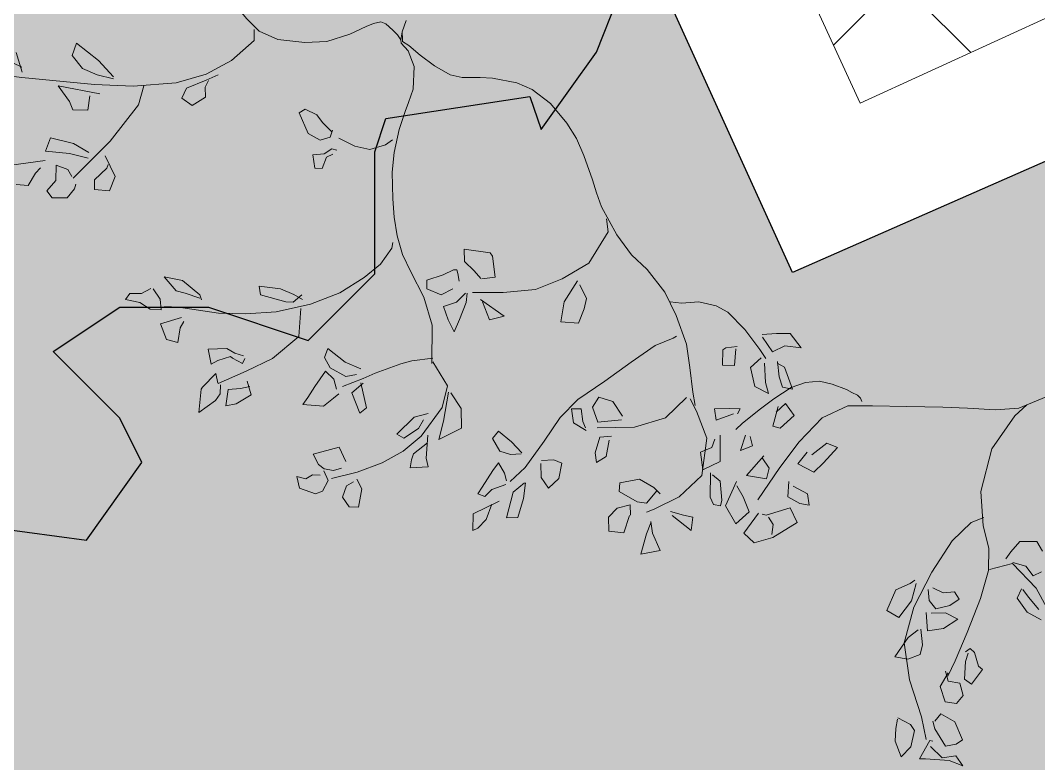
# Model space of a CAD drawing. Header units: millimetres. Extents: x 5637 to 6048, y 3385 to 3927.
# Drawn here: x 5851.999 to 5853.615, y 3638.796 to 3639.974 of the extents above; entities that cross this region are included whole.
import ezdxf

# ---------------------------------------------------------------- set-up
doc = ezdxf.new("R2010")
doc.units = ezdxf.units.MM
doc.layers.add('Contour Lines', color=253, linetype='Continuous')
doc.layers.add('hatch', color=253, linetype='Continuous', lineweight=13)
doc.layers.add('trees new', color=7, linetype='Continuous', lineweight=20)
doc.layers.add('plants1', color=7, linetype='Continuous', true_color=0x89ee5d)
pattern_1 = [(45, (2816.3681, -1263.7476), (-0.265165043, 0.265165043), []), (135, (2816.3681, -1263.7476), (-0.79549513, 0.265165043), [0.9375, -0.5625])]
pattern_2 = [(45, (2816.3681, -1263.7476), (-0.44194174, 0.44194174), []), (135, (2816.3681, -1263.7476), (-0.44194174, -0.44194174), [])]

# ---------------------------------------------------------------- blocks, each defined once
blk = doc.blocks.new('F1')
at = {"color": 92, "linetype": 'Continuous'}
for p, q in [((1.0816, 0.05624), (1.0771, 0.04506)), ((1.0966, 0.06059), (1.0816, 0.05624)), ((1.08994, 0.04796), (1.0966, 0.06059)), ((1.0771, 0.04506), (1.0736, 0.03326)), ((1.09077, 0.03616), (1.08994, 0.04796)), ((1.07577, 0.03264), (1.09077, 0.03616)), ((1.11344, 0.03388), (1.10027, 0.0372)), ((1.10161, 0.03657), (1.10711, 0.04113)), ((1.10711, 0.04113), (1.12744, 0.04092)), ((1.12744, 0.04092), (1.12278, 0.03326)), ((1.12278, 0.03326), (1.11344, 0.03388)), ((1.09227, 0.02498), (1.09694, 0.01339)), ((1.11361, 0.02105), (1.09761, 0.02602)), ((1.12344, 0.02001), (1.11361, 0.02105)), ((1.11361, 0.01111), (1.12344, 0.02001)), ((1.0756, 0.00904), (1.07327, -0.00049)), ((1.09694, 0.01339), (1.11361, 0.01111)), ((0.29578, -0.00773), (0.29845, 0.00179)), ((0.29845, 0.00179), (0.31045, -0.00297)), ((1.0901, 0.00117), (1.0771, 0.00717)), ((1.0861, -0.00877), (1.0901, 0.00117)), ((0.31178, -0.00877), (0.29578, -0.00773)), ((0.31045, -0.00297), (0.31878, -0.00711)), ((0.31878, -0.00711), (0.31478, -0.01022)), ((1.07327, -0.00049), (1.07393, -0.00359)), ((1.07393, -0.00359), (1.0861, -0.00877)), ((0.28261, -0.02781), (0.28778, -0.02243)), ((0.29361, -0.02119), (0.28444, -0.0421)), ((0.34979, -0.01871), (0.33879, -0.03258)), ((0.35679, -0.01871), (0.34629, -0.02243)), ((0.35946, -0.03133), (0.35679, -0.01871)), ((0.26777, -0.04251), (0.27194, -0.02761)), ((0.27194, -0.02761), (0.28261, -0.02781)), ((0.31378, -0.02989), (0.30428, -0.04044)), ((0.31562, -0.04086), (0.31712, -0.03258)), ((0.33879, -0.03258), (0.34396, -0.03651)), ((0.34396, -0.03651), (0.35946, -0.03133)), ((0.28444, -0.0421), (0.26777, -0.04251)), ((0.30428, -0.04044), (0.31562, -0.04086)), ((1.04822, -0.03692), (1.04882, -0.04024)), ((0.32112, -0.05287), (0.30045, -0.0626)), ((1.16995, -0.05204), (1.18979, -0.0597)), ((1.17962, -0.04666), (1.17212, -0.0508)), ((1.19562, -0.051), (1.17962, -0.04666)), ((1.19996, -0.05411), (1.19562, -0.051)), ((0.32095, -0.06446), (0.31912, -0.0539)), ((0.93114, -0.05742), (0.94229, -0.06011)), ((0.94229, -0.06011), (0.96181, -0.08558)), ((1.18979, -0.0597), (1.19679, -0.05929)), ((1.19679, -0.05929), (1.19996, -0.05411)), ((0.29044, -0.06363), (0.27311, -0.07916)), ((0.29028, -0.07813), (0.28911, -0.06715)), ((0.30045, -0.0626), (0.31512, -0.07212)), ((0.31512, -0.07212), (0.32095, -0.06446)), ((0.35696, -0.06508), (0.34546, -0.07109)), ((0.37579, -0.06487), (0.35963, -0.06902)), ((0.3828, -0.07212), (0.37579, -0.06487)), ((0.27311, -0.07916), (0.27477, -0.09717)), ((0.28978, -0.09241), (0.29028, -0.07813)), ((0.34546, -0.07109), (0.35512, -0.08351)), ((0.35512, -0.08351), (0.36629, -0.07957)), ((0.36629, -0.07957), (0.3828, -0.07212)), ((0.33212, -0.08227), (0.32595, -0.09386)), ((0.34246, -0.09842), (0.33395, -0.08724)), ((0.96181, -0.08558), (0.96619, -0.11229)), ((1.18896, -0.09634), (1.19612, -0.08703)), ((1.21096, -0.08558), (1.19262, -0.09634)), ((1.19612, -0.08703), (1.20046, -0.07999)), ((1.20046, -0.07999), (1.21096, -0.08558)), ((0.27477, -0.09717), (0.28978, -0.09241)), ((0.29678, -0.09655), (0.27811, -0.10732)), ((0.32595, -0.09386), (0.33312, -0.10359)), ((0.30211, -0.1009), (0.29928, -0.09862)), ((0.32395, -0.10359), (0.30211, -0.1009)), ((0.30328, -0.10318), (0.30445, -0.11084)), ((0.32412, -0.11767), (0.32395, -0.10359)), ((0.33312, -0.10359), (0.33979, -0.10815)), ((0.33979, -0.10815), (0.34246, -0.09842)), ((0.97258, -0.10028), (0.98542, -0.11788)), ((0.98958, -0.09862), (0.97658, -0.09987)), ((0.99742, -0.10359), (0.98958, -0.09862)), ((1.00725, -0.1127), (0.99742, -0.10359)), ((1.0966, -0.10587), (1.0816, -0.10918)), ((1.16412, -0.10256), (1.15312, -0.11167)), ((1.17129, -0.09945), (1.16412, -0.10256)), ((1.17479, -0.11332), (1.16795, -0.10131)), ((0.27811, -0.10732), (0.28294, -0.11871)), ((0.30445, -0.11084), (0.29978, -0.11829)), ((0.96619, -0.11229), (0.96659, -0.13713)), ((1.00075, -0.12678), (1.00725, -0.1127)), ((1.0816, -0.10918), (1.07377, -0.11912)), ((1.0936, -0.12782), (1.09927, -0.10794)), ((1.15312, -0.11167), (1.14978, -0.12885)), ((1.17062, -0.12057), (1.17479, -0.11332)), ((0.28294, -0.11871), (0.29961, -0.12098)), ((0.29961, -0.12098), (0.32412, -0.11767)), ((0.98542, -0.11788), (1.00075, -0.12678)), ((1.07377, -0.11912), (1.07994, -0.1274)), ((1.10927, -0.12098), (1.10644, -0.13071)), ((1.12411, -0.13175), (1.11194, -0.12409)), ((1.15662, -0.13196), (1.17062, -0.12057)), ((1.20096, -0.11788), (1.19079, -0.1156)), ((1.19196, -0.11581), (1.19963, -0.12305)), ((1.19963, -0.12305), (1.21446, -0.13382)), ((1.2173, -0.11705), (1.20096, -0.11788)), ((1.21446, -0.13382), (1.2173, -0.11705)), ((1.07994, -0.1274), (1.0936, -0.12782)), ((1.10644, -0.13071), (1.11778, -0.13962)), ((1.12611, -0.14127), (1.12411, -0.13175)), ((1.14978, -0.12885), (1.15662, -0.13196)), ((1.17095, -0.12719), (1.16979, -0.13879)), ((1.17946, -0.13009), (1.17095, -0.12719)), ((1.19179, -0.14107), (1.17929, -0.13113)), ((0.96659, -0.13713), (0.95902, -0.16446)), ((1.07477, -0.145), (1.07777, -0.13734)), ((1.07777, -0.13734), (1.0886, -0.13982)), ((1.09694, -0.13982), (1.08677, -0.1479)), ((1.0886, -0.13982), (1.09444, -0.13962)), ((1.11778, -0.13962), (1.12611, -0.14127)), ((1.16979, -0.13879), (1.17412, -0.14873)), ((1.18579, -0.15266), (1.19179, -0.14107)), ((1.08677, -0.1479), (1.07477, -0.145)), ((1.17412, -0.14873), (1.18579, -0.15266)), ((0.9224, -0.16281), (0.91157, -0.18268)), ((0.92607, -0.16198), (0.9224, -0.16281)), ((0.94391, -0.16612), (0.92607, -0.16198)), ((0.94107, -0.1775), (0.94391, -0.16612)), ((0.95902, -0.16446), (0.94926, -0.18931)), ((0.95741, -0.18496), (0.97825, -0.17109)), ((0.97825, -0.17109), (0.97691, -0.18413)), ((1.10727, -0.18537), (1.11061, -0.17543)), ((1.11061, -0.17543), (1.11578, -0.16964)), ((1.11578, -0.16964), (1.12728, -0.17709)), ((1.12728, -0.17709), (1.13195, -0.18827)), ((0.91157, -0.18268), (0.92157, -0.1862)), ((0.92157, -0.1862), (0.93224, -0.18123)), ((0.93224, -0.18123), (0.94057, -0.17833)), ((0.97691, -0.18413), (0.95991, -0.18413)), ((0.92607, -0.1951), (0.92507, -0.198)), ((0.92924, -0.19531), (0.92607, -0.1951)), ((0.95558, -0.19779), (0.94824, -0.19407)), ((1.12111, -0.19096), (1.10944, -0.18703)), ((1.13195, -0.18827), (1.12111, -0.19096)), ((0.92507, -0.198), (0.9259, -0.20773)), ((0.93591, -0.19676), (0.92924, -0.19531)), ((0.94758, -0.19531), (0.95208, -0.20545)), ((0.96725, -0.20835), (0.95558, -0.19779)), ((1.0951, -0.19924), (1.08277, -0.20421)), ((1.09277, -0.20897), (1.09561, -0.20007)), ((0.36479, -0.21912), (0.37913, -0.20587)), ((0.37913, -0.20587), (0.3928, -0.20608)), ((0.39763, -0.20794), (0.3878, -0.22015)), ((0.3928, -0.20608), (0.3978, -0.20504)), ((0.48432, -0.21622), (0.49499, -0.21125)), ((0.49499, -0.21125), (0.50865, -0.21705)), ((0.9259, -0.20773), (0.92507, -0.22264)), ((0.94141, -0.2156), (0.94024, -0.20421)), ((0.95208, -0.20545), (0.95174, -0.21746)), ((0.97558, -0.21643), (0.96725, -0.20835)), ((1.08277, -0.20421), (1.0701, -0.21146)), ((1.0701, -0.21146), (1.07427, -0.21871)), ((1.08694, -0.21643), (1.09277, -0.20897)), ((1.12028, -0.20628), (1.12428, -0.21829)), ((1.13261, -0.21208), (1.12061, -0.20566)), ((1.14645, -0.22243), (1.13261, -0.21208)), ((0.37196, -0.22906), (0.36479, -0.21912)), ((0.3878, -0.22015), (0.37196, -0.22906)), ((0.40497, -0.21705), (0.40197, -0.22616)), ((0.4158, -0.22492), (0.4093, -0.21746)), ((0.47782, -0.22015), (0.48432, -0.21622)), ((0.50865, -0.21705), (0.50982, -0.22678)), ((0.93207, -0.22554), (0.94141, -0.2156)), ((0.95174, -0.21746), (0.96408, -0.21767)), ((0.96408, -0.21767), (0.97558, -0.21643)), ((1.07427, -0.21871), (1.08694, -0.21643)), ((1.10627, -0.21953), (1.09577, -0.22119)), ((1.09577, -0.22119), (1.10044, -0.22823)), ((1.11294, -0.22015), (1.10627, -0.21953)), ((1.12428, -0.21829), (1.14311, -0.23196)), ((0.40197, -0.22616), (0.40447, -0.23527)), ((0.4253, -0.22823), (0.4158, -0.22492)), ((0.42631, -0.23568), (0.4253, -0.22823)), ((0.49115, -0.23299), (0.48198, -0.22533)), ((0.92507, -0.22264), (0.93207, -0.22554)), ((1.10044, -0.22823), (1.11061, -0.2421)), ((1.11544, -0.23506), (1.11561, -0.22202)), ((1.14311, -0.23196), (1.14645, -0.22243)), ((0.39547, -0.23465), (0.39013, -0.24976)), ((0.41064, -0.24189), (0.3993, -0.23693)), ((0.40447, -0.23527), (0.4168, -0.23734)), ((0.4168, -0.23734), (0.42631, -0.23568)), ((0.49348, -0.24314), (0.49115, -0.23299)), ((0.88396, -0.23879), (0.88814, -0.24127)), ((1.01756, -0.23879), (1.03348, -0.24976)), ((1.02409, -0.23817), (1.04009, -0.23465)), ((1.04009, -0.23465), (1.0561, -0.24065)), ((1.11894, -0.24293), (1.11544, -0.23506)), ((1.12711, -0.23258), (1.12945, -0.25763)), ((0.37213, -0.24831), (0.35496, -0.25908)), ((0.38313, -0.24562), (0.37213, -0.24831)), ((0.38113, -0.25908), (0.38546, -0.24603)), ((0.4183, -0.251), (0.41064, -0.24189)), ((0.50165, -0.24293), (0.49348, -0.24314)), ((1.0561, -0.24065), (1.05826, -0.2626)), ((1.11061, -0.2421), (1.11461, -0.24769)), ((1.11461, -0.24769), (1.11894, -0.24293)), ((1.13811, -0.24893), (1.12728, -0.23962)), ((0.39013, -0.24976), (0.40363, -0.25369)), ((0.40363, -0.25369), (0.4183, -0.251)), ((0.47965, -0.24935), (0.47298, -0.25514)), ((0.47298, -0.25514), (0.47598, -0.26984)), ((0.48232, -0.25846), (0.48048, -0.25038)), ((0.76437, -0.25846), (0.77471, -0.25411)), ((0.77387, -0.25287), (0.77887, -0.2568)), ((0.77887, -0.2568), (0.77821, -0.26591)), ((0.79154, -0.25556), (0.78871, -0.25929)), ((1.05826, -0.2626), (1.04493, -0.25307)), ((1.14261, -0.25825), (1.13811, -0.24893)), ((0.35496, -0.25908), (0.36429, -0.2655)), ((0.36429, -0.2655), (0.37596, -0.26612)), ((0.37596, -0.26612), (0.38113, -0.25908)), ((0.48632, -0.27191), (0.48232, -0.25846)), ((0.74837, -0.2686), (0.75637, -0.26073)), ((0.75637, -0.26073), (0.76437, -0.25846)), ((0.77821, -0.26591), (0.76904, -0.27378)), ((0.78871, -0.25929), (0.79038, -0.26695)), ((0.79388, -0.26612), (0.79355, -0.26011)), ((1.12945, -0.25763), (1.14278, -0.26322)), ((1.14278, -0.26322), (1.14261, -0.25825)), ((0.47598, -0.26984), (0.48448, -0.28102)), ((0.74937, -0.27461), (0.74837, -0.2686)), ((0.76904, -0.27378), (0.74937, -0.27461)), ((0.79038, -0.26695), (0.78771, -0.27647)), ((0.80188, -0.27316), (0.79388, -0.26612)), ((0.79938, -0.27895), (0.80188, -0.27316)), ((1.04293, -0.27564), (1.03759, -0.26902)), ((1.05143, -0.27005), (1.0696, -0.27854)), ((1.0621, -0.28765), (1.0576, -0.27274)), ((0.40963, -0.28744), (0.41464, -0.28185)), ((0.41297, -0.27999), (0.41797, -0.27875)), ((0.41797, -0.27875), (0.4198, -0.28351)), ((0.4198, -0.28351), (0.4183, -0.29572)), ((0.78771, -0.27647), (0.79938, -0.27895)), ((1.03259, -0.27564), (1.04076, -0.2951)), ((1.04626, -0.29055), (1.04293, -0.27564)), ((1.0696, -0.27854), (1.0771, -0.27978)), ((1.0771, -0.27978), (1.07243, -0.29469)), ((0.3918, -0.29055), (0.38063, -0.29862)), ((0.3888, -0.29697), (0.39013, -0.28806)), ((0.40247, -0.30111), (0.40963, -0.28744)), ((1.04076, -0.2951), (1.04626, -0.29055)), ((1.06627, -0.29117), (1.0621, -0.28765)), ((1.07243, -0.29469), (1.06627, -0.29117)), ((0.38063, -0.29862), (0.3793, -0.31249)), ((0.39747, -0.30276), (0.3888, -0.29697)), ((0.4063, -0.30753), (0.40247, -0.30111)), ((0.4203, -0.29986), (0.4063, -0.30753)), ((0.4183, -0.29572), (0.4203, -0.29986)), ((0.33045, -0.31622), (0.33512, -0.3096)), ((0.33595, -0.30856), (0.34362, -0.31829)), ((0.3958, -0.31374), (0.39747, -0.30276)), ((0.97675, -0.30401), (0.96625, -0.31456)), ((0.97825, -0.31871), (0.97992, -0.30939)), ((1.01025, -0.31146), (0.98792, -0.30835)), ((0.98892, -0.30649), (0.99342, -0.31891)), ((0.32545, -0.32616), (0.33045, -0.31622)), ((0.34362, -0.31829), (0.34479, -0.3245)), ((0.3793, -0.31249), (0.38763, -0.31767)), ((0.38763, -0.31767), (0.3958, -0.31374)), ((0.96625, -0.31456), (0.94974, -0.3245)), ((0.96625, -0.32864), (0.97825, -0.31871)), ((0.99342, -0.31891), (1.01242, -0.31871)), ((1.01242, -0.31871), (1.01025, -0.31146)), ((0.32478, -0.34086), (0.32545, -0.32616)), ((0.34479, -0.3245), (0.33595, -0.3363)), ((0.36163, -0.3303), (0.36263, -0.32347)), ((0.36413, -0.3243), (0.37146, -0.32057)), ((0.37146, -0.32057), (0.37996, -0.33175)), ((0.94974, -0.3245), (0.95608, -0.33009)), ((0.33595, -0.3363), (0.32478, -0.34086)), ((0.36396, -0.3479), (0.36163, -0.3303)), ((0.37996, -0.33175), (0.37963, -0.34893)), ((0.69319, -0.32864), (0.69386, -0.34003)), ((0.88673, -0.34438), (0.89523, -0.33548)), ((0.89523, -0.33548), (0.90207, -0.32989)), ((0.89807, -0.32885), (0.9014, -0.33837)), ((0.95608, -0.33009), (0.96625, -0.32864)), ((0.97658, -0.32926), (0.96758, -0.33361)), ((0.96758, -0.33361), (0.97675, -0.34686)), ((0.98575, -0.33009), (0.97658, -0.32926)), ((0.99192, -0.33548), (0.99008, -0.32968)), ((0.99542, -0.34604), (0.99192, -0.33548)), ((0.35329, -0.33796), (0.33879, -0.34893)), ((0.35712, -0.35597), (0.35179, -0.34293)), ((0.35562, -0.33941), (0.35329, -0.33796)), ((0.69386, -0.34003), (0.69419, -0.35866)), ((0.69919, -0.34293), (0.69486, -0.33817)), ((0.70753, -0.34604), (0.69919, -0.34293)), ((0.87773, -0.36094), (0.88673, -0.34438)), ((0.8989, -0.34417), (0.8854, -0.3626)), ((0.9014, -0.33837), (0.8989, -0.34417)), ((1.04726, -0.345), (1.03343, -0.34604)), ((1.0651, -0.34169), (1.0746, -0.34044)), ((1.06727, -0.35204), (1.06627, -0.34521)), ((1.0746, -0.34044), (1.08827, -0.34873)), ((0.33879, -0.34893), (0.34346, -0.351)), ((0.34346, -0.351), (0.36179, -0.36073)), ((0.37296, -0.35018), (0.36396, -0.3479)), ((0.37963, -0.34893), (0.37296, -0.35018)), ((0.71003, -0.35929), (0.70753, -0.34604)), ((0.97675, -0.34686), (0.98342, -0.35597)), ((0.98758, -0.36218), (0.99542, -0.34604)), ((1.03343, -0.34604), (1.03126, -0.36943)), ((1.05076, -0.35784), (1.05143, -0.35059)), ((1.0751, -0.35887), (1.06727, -0.35204)), ((1.08827, -0.34873), (1.08527, -0.35639)), ((0.36863, -0.35929), (0.35712, -0.35597)), ((0.36179, -0.36073), (0.37079, -0.36964)), ((0.37079, -0.36964), (0.36863, -0.35929)), ((0.69419, -0.35866), (0.70086, -0.36529)), ((0.70086, -0.36529), (0.71003, -0.35929)), ((0.8854, -0.3626), (0.87773, -0.36094)), ((0.98342, -0.35597), (0.98758, -0.36218)), ((1.04643, -0.36488), (1.05076, -0.35784)), ((1.08527, -0.35639), (1.0751, -0.35887)), ((1.03126, -0.36943), (1.04109, -0.36819)), ((1.04109, -0.36819), (1.04643, -0.36488)), ((1.04776, -0.37626), (1.05043, -0.37005)), ((1.04793, -0.36591), (1.0571, -0.36529)), ((1.0571, -0.36529), (1.0641, -0.37316)), ((1.04893, -0.38309), (1.04776, -0.37626)), ((1.0641, -0.37978), (1.0546, -0.39096)), ((1.0641, -0.37316), (1.0641, -0.37978)), ((1.04409, -0.38951), (1.04893, -0.38309)), ((1.0546, -0.39096), (1.04409, -0.38951)), ((0.92474, -0.40173), (0.92957, -0.39552)), ((0.93541, -0.39862), (0.9279, -0.40504)), ((0.93207, -0.3951), (0.93541, -0.39862)), ((0.91307, -0.42202), (0.9184, -0.4067)), ((0.9184, -0.4067), (0.92474, -0.40173)), ((0.92607, -0.40628), (0.9254, -0.41767)), ((0.9279, -0.40504), (0.92607, -0.40628)), ((0.95141, -0.40028), (0.96358, -0.40131)), ((0.95524, -0.40815), (0.95641, -0.39987)), ((0.96358, -0.40131), (0.96625, -0.41622)), ((0.66219, -0.41436), (0.64435, -0.4214)), ((0.65568, -0.42699), (0.66385, -0.41498)), ((0.84922, -0.4216), (0.86656, -0.41187)), ((0.86906, -0.41291), (0.86039, -0.42347)), ((0.86656, -0.41187), (0.87106, -0.41229)), ((0.95224, -0.4185), (0.95524, -0.40815)), ((0.96625, -0.41622), (0.96475, -0.42533)), ((0.64435, -0.4214), (0.62351, -0.43403)), ((0.84072, -0.43527), (0.84922, -0.4216)), ((0.86039, -0.42347), (0.85589, -0.42989)), ((0.9264, -0.4243), (0.91307, -0.42202)), ((0.9254, -0.41767), (0.9264, -0.4243)), ((0.93541, -0.42347), (0.94224, -0.43837)), ((0.94374, -0.42471), (0.93541, -0.42347)), ((0.95324, -0.42616), (0.94607, -0.42326)), ((0.96475, -0.42533), (0.95224, -0.4185)), ((0.62351, -0.43403), (0.63218, -0.44148)), ((0.64602, -0.43713), (0.65568, -0.42699)), ((0.67185, -0.43092), (0.65252, -0.46218)), ((0.85589, -0.42989), (0.84072, -0.43527)), ((0.87906, -0.43403), (0.87773, -0.45287)), ((0.88723, -0.43817), (0.88306, -0.4332)), ((0.95724, -0.43216), (0.95324, -0.42616)), ((0.96174, -0.44935), (0.95724, -0.43216)), ((0.63218, -0.44148), (0.64602, -0.43713)), ((0.68152, -0.44583), (0.67035, -0.43941)), ((0.89823, -0.44459), (0.88723, -0.43817)), ((0.94224, -0.43837), (0.94357, -0.44024)), ((0.94357, -0.44024), (0.96174, -0.44935)), ((0.67652, -0.45763), (0.68152, -0.44583)), ((0.72403, -0.44583), (0.74404, -0.44396)), ((0.73437, -0.44831), (0.73187, -0.44604)), ((0.74003, -0.46177), (0.73437, -0.44831)), ((0.74404, -0.44396), (0.7537, -0.45307)), ((0.84722, -0.45887), (0.84606, -0.44976)), ((0.84705, -0.4481), (0.85756, -0.44562)), ((0.85756, -0.44562), (0.86639, -0.4481)), ((0.86639, -0.4481), (0.86273, -0.4568)), ((0.89223, -0.45287), (0.89823, -0.44459)), ((0.65252, -0.46218), (0.66869, -0.45784)), ((0.66869, -0.45784), (0.67652, -0.45763)), ((0.7162, -0.45804), (0.70403, -0.46757)), ((0.71103, -0.47419), (0.7207, -0.46032)), ((0.7537, -0.45307), (0.74787, -0.46488)), ((0.84355, -0.4686), (0.84722, -0.45887)), ((0.86273, -0.4568), (0.85389, -0.46322)), ((0.87773, -0.45287), (0.89223, -0.45287)), ((0.70403, -0.46757), (0.69219, -0.48454)), ((0.74787, -0.46488), (0.74003, -0.46177)), ((0.84705, -0.47399), (0.84355, -0.4686)), ((0.85389, -0.46322), (0.84705, -0.47399)), ((0.70153, -0.49283), (0.71103, -0.47419)), ((0.7412, -0.48082), (0.73787, -0.47854)), ((0.63018, -0.48724), (0.61234, -0.48599)), ((0.61368, -0.49759), (0.62584, -0.48599)), ((0.69219, -0.48454), (0.70153, -0.49283)), ((0.72336, -0.4802), (0.7162, -0.48848)), ((0.7302, -0.47937), (0.72336, -0.4802)), ((0.74637, -0.48972), (0.7412, -0.48082)), ((0.70903, -0.49614), (0.70236, -0.52512)), ((0.7162, -0.48848), (0.72853, -0.49345)), ((0.72853, -0.49345), (0.7342, -0.50421)), ((0.74153, -0.50194), (0.74637, -0.48972)), ((0.71636, -0.50794), (0.71353, -0.50214)), ((0.7342, -0.50421), (0.74153, -0.50194)), ((0.7242, -0.51767), (0.71636, -0.50794)), ((0.7197, -0.52699), (0.7242, -0.51767))]:
    blk.add_line(p, q, dxfattribs=at)
at = {"color": 33, "linetype": 'Continuous'}
for p, q in [((1.04882, -0.04024), (1.04921, -0.05742)), ((1.04921, -0.05742), (1.05519, -0.08206)), ((1.05519, -0.08206), (1.06255, -0.10939)), ((0.54866, -0.10463), (0.53512, -0.10918)), ((0.53512, -0.10918), (0.50526, -0.1274)), ((1.06255, -0.10939), (1.06912, -0.13692)), ((0.50526, -0.1274), (0.48156, -0.15763)), ((1.06912, -0.13692), (1.07808, -0.15701)), ((0.48156, -0.15763), (0.47121, -0.18579)), ((1.07808, -0.15701), (1.09242, -0.1773)), ((1.09242, -0.1773), (1.10795, -0.20111)), ((0.46285, -0.17895), (0.44135, -0.18682)), ((0.4746, -0.17937), (0.46285, -0.17895)), ((0.47121, -0.18579), (0.46803, -0.20545)), ((0.44135, -0.18682), (0.41407, -0.20463)), ((1.10795, -0.20111), (1.11472, -0.21746)), ((0.41407, -0.20463), (0.38739, -0.22616)), ((0.46803, -0.20545), (0.45986, -0.22305)), ((0.80038, -0.20711), (0.80205, -0.21436)), ((0.80205, -0.21436), (0.80121, -0.22864)), ((0.38739, -0.22616), (0.36728, -0.251)), ((0.45986, -0.22305), (0.44354, -0.24272)), ((0.80121, -0.22864), (0.79388, -0.23962)), ((0.99327, -0.24314), (1.01756, -0.23879)), ((0.44354, -0.24272), (0.42104, -0.26508)), ((0.79388, -0.23962), (0.78238, -0.25018)), ((0.88814, -0.24127), (0.89769, -0.25556)), ((1.04493, -0.25307), (1.02292, -0.23982)), ((0.36728, -0.251), (0.35852, -0.28247)), ((0.89769, -0.25556), (0.90327, -0.27295)), ((1.03348, -0.24976), (1.05001, -0.27585)), ((0.42104, -0.26508), (0.40172, -0.2833)), ((1.03393, -0.26322), (1.03259, -0.27564)), ((0.90327, -0.27295), (0.90845, -0.29738)), ((0.35852, -0.28247), (0.35513, -0.31622)), ((0.40172, -0.2833), (0.39038, -0.29303)), ((1.05001, -0.27585), (1.05678, -0.2951)), ((0.66773, -0.28516), (0.67649, -0.28868)), ((0.67649, -0.28868), (0.68585, -0.31332)), ((0.90845, -0.29738), (0.90825, -0.32492)), ((1.05678, -0.2951), (1.05957, -0.31581)), ((0.35513, -0.31622), (0.35075, -0.33568)), ((0.68585, -0.31332), (0.68903, -0.33817)), ((1.05957, -0.31581), (1.05937, -0.339)), ((0.90825, -0.32492), (0.90387, -0.35514)), ((0.68903, -0.33817), (0.68664, -0.36529)), ((1.05937, -0.339), (1.05678, -0.36198)), ((0.90387, -0.35514), (0.8963, -0.3804)), ((0.68664, -0.36529), (0.67609, -0.40131)), ((0.8963, -0.3804), (0.88714, -0.40256)), ((0.67609, -0.40131), (0.66275, -0.43237)), ((0.88714, -0.40256), (0.86982, -0.4332)), ((0.66275, -0.43237), (0.65061, -0.4568)), ((0.86982, -0.4332), (0.86484, -0.44438)), ((0.65061, -0.4568), (0.63448, -0.4891)), ((0.63448, -0.4891), (0.62552, -0.50608))]:
    blk.add_line(p, q, dxfattribs=at)
for points in [[(1.01855, -0.03154), (1.02293, -0.02285), (1.02751, -0.00815), (1.03607, 0.00469), (1.04463, 0.01214), (1.06415, 0.02063), (1.08505, 0.02664), (1.09441, 0.02871)], [(0.41825, -0.04417), (0.41845, -0.04107), (0.41706, -0.03755), (0.41347, -0.03341), (0.41029, -0.02926), (0.40073, -0.01995), (0.39177, -0.01311), (0.38002, -0.00918), (0.36688, -0.00794), (0.34916, -0.01105), (0.33502, -0.01415), (0.31571, -0.01933), (0.30795, -0.02202)], [(0.72348, -0.16819), (0.72885, -0.16446), (0.7402, -0.15825), (0.75314, -0.14997), (0.76549, -0.13982), (0.77126, -0.13092), (0.77704, -0.11643), (0.78122, -0.10649), (0.79257, -0.08827), (0.80292, -0.07771), (0.82004, -0.06715), (0.84115, -0.06011), (0.85648, -0.05701), (0.87261, -0.05639), (0.89511, -0.0568), (0.90685, -0.05763), (0.91999, -0.05784), (0.94727, -0.05411), (0.96818, -0.04852), (0.9851, -0.04024), (1.0088, -0.03278), (1.03149, -0.03092), (1.05797, -0.03154), (1.07789, -0.0361), (1.09879, -0.04127), (1.11054, -0.04334)], [(0.72348, -0.16819), (0.72169, -0.16757), (0.71551, -0.1655), (0.70755, -0.15866)], [(0.56678, -0.10504), (0.5411, -0.10463), (0.52198, -0.09779), (0.50028, -0.08661), (0.48077, -0.07709), (0.4525, -0.06384), (0.42542, -0.05121), (0.40571, -0.04272), (0.38102, -0.04314), (0.35434, -0.05411), (0.32985, -0.06777), (0.30078, -0.08579)], [(1.10357, -0.04541), (1.11532, -0.04417), (1.1406, -0.04396), (1.16947, -0.0597), (1.17983, -0.08475), (1.18202, -0.10897), (1.18202, -0.11622)], [(1.10118, -0.04811), (1.11114, -0.0715), (1.10914, -0.09945), (1.09799, -0.13009)], [(0.71551, -0.1655), (0.72169, -0.16922), (0.71671, -0.17026), (0.71113, -0.17274), (0.70397, -0.17647), (0.70078, -0.17999), (0.69978, -0.1862), (0.69998, -0.19324), (0.70118, -0.20877), (0.69998, -0.22989), (0.69401, -0.24811), (0.68306, -0.26902), (0.67071, -0.28164), (0.65658, -0.28786), (0.63547, -0.2951), (0.61258, -0.30483), (0.58769, -0.31664), (0.5622, -0.34272), (0.54767, -0.36839), (0.5415, -0.39697)], [(0.72169, -0.16922), (0.72447, -0.16984), (0.73284, -0.16674), (0.74757, -0.16653), (0.76569, -0.1744), (0.77505, -0.18247), (0.78122, -0.18786), (0.79396, -0.19842), (0.81128, -0.2096), (0.82661, -0.21726), (0.84832, -0.22512), (0.86365, -0.22968), (0.87997, -0.23299), (0.8967, -0.23444), (0.91342, -0.2332), (0.93791, -0.23051), (0.9632, -0.23237), (0.99426, -0.24459)], [(0.46106, -0.22264), (0.48137, -0.22616), (0.49172, -0.25411), (0.4951, -0.29531), (0.49769, -0.32326)], [(0.99028, -0.2421), (0.9859, -0.26011), (0.9851, -0.26984), (0.9847, -0.29365), (0.9853, -0.30504), (0.9853, -0.3243)], [(0.90904, -0.33403), (0.93114, -0.34438), (0.9407, -0.37254), (0.94289, -0.398), (0.94409, -0.4245)], [(0.67908, -0.39241), (0.69301, -0.40276), (0.71372, -0.43713), (0.73224, -0.47875)]]:
    blk.add_lwpolyline(points, dxfattribs=at)
blk = doc.blocks.new('A$C59D94F53')
at = {"layer": 'plants1'}
h = blk.add_hatch(color=256, dxfattribs=at)
h.set_gradient(color1=(135, 172, 21), color2=(76, 0, 0), rotation=225, one_color=1, name='INVCURVED')
h.paths.add_polyline_path([(2.1478, 1.23883), (2.16979, 1.20951), (2.19911, 1.18019), (2.24309, 1.19485), (2.25042, 1.26082), (2.20644, 1.31214), (2.1478, 1.31214), (2.08915, 1.34879), (2.11115, 1.38544), (2.17712, 1.4001), (2.18445, 1.43675), (2.17712, 1.49539), (2.18445, 1.54671), (2.1478, 1.59802), (2.09648, 1.60535), (2.04517, 1.60535), (2.09648, 1.53205), (2.05983, 1.49539), (1.99386, 1.51006), (1.96454, 1.56137), (2.03784, 1.62734), (2.08182, 1.63467), (2.04472, 1.76135), (1.90042, 1.79061), (1.91508, 1.84192), (1.79853, 1.82376), (1.79115, 1.87549), (1.7373, 1.89856), (1.75196, 1.94988), (1.78861, 1.96454), (1.78128, 2.01585), (1.71531, 2.05983), (1.69331, 2.10382), (1.67132, 2.14047), (1.60535, 2.14047), (1.59802, 2.12581), (1.59069, 2.06716), (1.55404, 2.06716), (1.54671, 2.08182), (1.53205, 2.12581), (1.55404, 2.15513), (1.51739, 2.19911), (1.45141, 2.21377), (1.42942, 2.19911), (1.4001, 2.20644), (1.36345, 2.24309), (1.31214, 2.23576), (1.28281, 2.14047), (1.19485, 2.11848), (1.12155, 2.1478), (1.10689, 2.16979), (1.02625, 2.21377), (0.9896, 2.21377), (0.94562, 2.20644), (0.94562, 2.19911), (0.97494, 2.15513), (0.98227, 2.1478), (0.9163, 2.16246), (0.8943, 2.16979), (0.85765, 2.16246), (0.821, 2.16979), (0.80634, 2.15513), (0.76969, 2.1478), (0.75503, 2.1478), (0.7477, 2.1478), (0.70372, 2.11848), (0.68905, 2.10382), (0.66706, 2.06716), (0.70372, 2.03784), (0.70372, 2.01585), (0.63041, 2.00119), (0.5791, 2.00852), (0.58643, 2.02318), (0.53512, 1.99386), (0.4838, 1.9792), (0.46181, 1.99386), (0.46181, 1.97187), (0.43249, 1.94988), (0.41783, 1.94255), (0.37385, 1.92056), (0.37385, 1.8839), (0.37385, 1.85458), (0.36652, 1.83259), (0.34453, 1.81793), (0.30788, 1.8106), (0.27855, 1.75929), (0.24923, 1.7373), (0.31521, 1.71531), (0.32987, 1.70065), (0.32254, 1.67132), (0.28588, 1.67132), (0.2419, 1.66399), (0.1686, 1.642), (0.1686, 1.63467), (0.16127, 1.59802), (0.10263, 1.5687), (0.0953, 1.55404), (0.11729, 1.48806), (0.12462, 1.44408), (0.12462, 1.35612), (0.12462, 1.34879), (0.08063, 1.34146), (0.03665, 1.36345), (0.03665, 1.31947), (0.04398, 1.29747), (0.05864, 1.25349), (0.11729, 1.26815), (0.0953, 1.20951), (0.06597, 1.18019), (0.03665, 1.17286), (0.02932, 1.13621), (0.04398, 1.10689), (0.05864, 1.12155), (0.08063, 1.08489), (0.04398, 1.04824), (0.02199, 1.04091), (0, 0.99693), (0.00733, 0.90164), (0.04398, 0.8943), (0.05864, 0.93829), (0.13195, 0.90164), (0.20525, 0.87964), (0.17593, 0.85032), (0.11729, 0.84299), (0.0953, 0.76969), (0.0953, 0.76236), (0.13195, 0.72571), (0.18326, 0.71105), (0.1686, 0.68172), (0.1686, 0.59376), (0.16127, 0.54978), (0.21991, 0.52046), (0.27122, 0.55711), (0.29322, 0.5791), (0.35919, 0.52779), (0.34453, 0.44715), (0.31521, 0.43249), (0.38118, 0.32987), (0.40317, 0.30055), (0.46914, 0.27855), (0.55711, 0.30788), (0.61575, 0.27122), (0.6524, 0.21258), (0.59376, 0.11729), (0.61575, 0.0733), (0.67439, 0.02932), (0.80634, 0.05864), (0.90164, 0.08796), (0.84975, 0.1686), (0.85032, 0.17593), (1.00426, 0.17593), (1.02625, 0.12462), (0.98227, 0.10263), (0.96028, 0.05131), (0.99693, 0.02932), (1.05557, 0.02199), (1.07756, 0.01466), (1.12888, 0.04398), (1.14354, 0.05864), (1.19485, 0.03665), (1.23883, 0.02199), (1.30481, 0), (1.34146, 0.02199), (1.37811, 0.05864), (1.4001, 0.06597), (1.45141, 0.08063), (1.45874, 0.09529), (1.43675, 0.13928), (1.4001, 0.1686), (1.41476, 0.19792), (1.44408, 0.22724), (1.51006, 0.20525), (1.56137, 0.17593), (1.60535, 0.14661), (1.56137, 0.10996), (1.67132, 0.09529), (1.70798, 0.14661), (1.69331, 0.17593), (1.64933, 0.21991), (1.69331, 0.24923), (1.75196, 0.24923), (1.81793, 0.22724), (1.86191, 0.27122), (1.86191, 0.35186), (1.86924, 0.37385), (1.96454, 0.38851), (1.97187, 0.36652), (2.00852, 0.41783), (2.02318, 0.45448), (2.00119, 0.5058), (1.94255, 0.54978), (1.95721, 0.58643), (2.08182, 0.56444), (2.11115, 0.54978), (2.15513, 0.58643), (2.18445, 0.63774), (2.17712, 0.70372), (2.1478, 0.70372), (2.19911, 0.77702), (2.25775, 0.76236), (2.28707, 0.79901), (2.2944, 0.82833), (2.25775, 0.87231), (2.21377, 0.92363), (2.18445, 0.96028), (2.17712, 0.97494), (2.16979, 0.95295), (2.11115, 0.92363), (2.08915, 0.92363), (2.03784, 1.01159), (2.08182, 1.01159), (2.17712, 1.01892), (2.23576, 1.03358), (2.24309, 1.0629), (2.24309, 1.10689), (2.26508, 1.11422), (2.20644, 1.12888), (2.19178, 1.12888), (2.1478, 1.17286), (2.14047, 1.19485)])
at = {"layer": 'plants1', "color": 3, "linetype": 'Continuous'}
for p, q in [((2.00852, 0.41783), (2.02318, 0.45448)), ((1.97187, 0.36652), (2.00852, 0.41783)), ((1.86924, 0.37385), (1.96454, 0.38851)), ((1.96454, 0.38851), (1.97187, 0.36652)), ((1.86191, 0.35186), (1.86924, 0.37385)), ((1.86191, 0.27122), (1.86191, 0.35186)), ((1.81793, 0.22724), (1.86191, 0.27122)), ((1.64933, 0.21991), (1.69331, 0.24923)), ((1.69331, 0.24923), (1.75196, 0.24923)), ((1.75196, 0.24923), (1.81793, 0.22724)), ((1.69331, 0.17593), (1.64933, 0.21991)), ((1.70798, 0.14661), (1.69331, 0.17593)), ((1.67132, 0.09529), (1.70798, 0.14661)), ((1.56137, 0.10996), (1.67132, 0.09529))]:
    blk.add_line(p, q, dxfattribs=at)

msp = doc.modelspace()

# ---------------------------------------------------------------- hatches: boundary and pattern name
at = {"layer": 'hatch'}
h = msp.add_hatch(dxfattribs=at)
h.set_pattern_fill('ANSI37', color=256, scale=5, style=0)
h.set_pattern_definition(pattern_2)
edge = h.paths.add_edge_path()
edge.add_line((5825.9591, 3727.5305), (5824.6613, 3726.8483))
edge.add_line((5824.6613, 3726.8483), (5824.6331, 3726.8299))
edge.add_line((5824.6331, 3726.8299), (5832.5425, 3710.8937))
edge.add_arc((5842.8261, 3718.2314), 12.6331, 215.50932, 246.40143)
edge.add_line((5837.7687, 3706.6548), (5873.9456, 3691.4759))
edge.add_arc((5876.0951, 3696.599), 5.5557, 247.2383, 292.4085)
edge.add_line((5878.2129, 3691.4628), (5912.2676, 3707.3427))
edge.add_line((5912.2676, 3707.3427), (5953.9314, 3618.8634))
edge.add_arc((5958.3214, 3620.9305), 4.8523, 205.2152, 299.5026)
edge.add_line((5960.711, 3616.7074), (5960.0138, 3617.9268))
edge.add_arc((5958.4302, 3620.8922), 3.3618, 202.8338, 298.1028, ccw=False)
edge.add_line((5955.3319, 3619.5876), (5955.3802, 3619.7195))
edge.add_line((5955.3802, 3619.7195), (5912.987, 3709.3333))
edge.add_line((5912.987, 3709.3333), (5876.8114, 3692.5561))
edge.add_arc((5875.9424, 3694.4298), 2.0654, 262.0917, 294.8805, ccw=False)
edge.add_line((5875.6582, 3692.384), (5854.5737, 3701.2305))
edge.add_line((5854.5737, 3701.2305), (5838.2237, 3708.0916))
edge.add_arc((5842.1489, 3717.4455), 10.1441, 205.35045, 247.23548, ccw=False)
edge.add_arc((5704.3899, 3652.1787), 142.2937, 25.350453, 26.556661)
edge.add_arc((6385.6823, 3992.7001), 619.3585, 205.34932, 206.5566615, ccw=False)
at = {"layer": 'hatch', "true_color": 0xfacfb6}
h = msp.add_hatch(dxfattribs=at)
h.set_pattern_fill('ANSI37', color=254, scale=5, style=0)
h.set_pattern_definition(pattern_2)
h.paths.add_polyline_path([(5857.1854, 3642.706), (5860.0956, 3644.0375), (5869.1711, 3624.547), (5866.3196, 3623.2424)], flags=16)
h.paths.add_polyline_path([(5843.7566, 3685.779), (5869.7701, 3629.8938), (5880.3891, 3607.1072), (5877.8042, 3605.8937), (5870.3531, 3622.0087), (5867.4431, 3620.6773), (5874.9303, 3604.6018), (5872.3948, 3603.409), (5865.2624, 3618.5799), (5863.4441, 3617.7477), (5861.4463, 3622.1122), (5863.266, 3622.9451), (5855.0616, 3640.6347), (5853.3314, 3639.8428), (5851.3336, 3644.2073), (5853.0344, 3644.9857), (5837.5468, 3679.1332), (5838.7328, 3682.3482), (5856.0037, 3645.2445), (5858.9135, 3646.5758), (5841.2965, 3684.5166)])
at = {"layer": 'hatch'}
h = msp.add_hatch(dxfattribs=at)
h.set_pattern_fill('ANSI31', color=256, scale=8, style=0)
h.set_pattern_definition([(45, (2816.3681, -1263.7476), (-0.70710678, 0.70710678), [])])
edge = h.paths.add_edge_path()
edge.add_arc((5796.8019, 3658.9007), 4.8122, 23.9759, 83.9759, ccw=False)
edge.add_line((5801.1989, 3660.8562), (5827.195, 3605.149))
edge.add_arc((5822.4955, 3602.9559), 5.1861, -3.8235, 25.0164, ccw=False)
edge.add_line((5827.67, 3602.61), (5827.229, 3592.865))
edge.add_arc((5831.6373, 3591.7187), 4.5549, 165.4238, 214.4228)
edge.add_line((5827.8801, 3589.1438), (5842.1987, 3558.5311))
edge.add_arc((6057.3742, 3663.9285), 239.602, 206.096573, 206.967843)
edge.add_line((5843.8263, 3555.2713), (5845.5235, 3552.8595))
edge.add_line((5845.5235, 3552.8595), (5849.5724, 3547.7551))
edge.add_line((5849.5724, 3547.7551), (5850.6919, 3546.4841))
edge.add_line((5850.6919, 3546.4841), (5851.201, 3546.0602))
edge.add_line((5851.201, 3546.0602), (5852.5843, 3545.2828))
edge.add_line((5852.5843, 3545.2828), (5866.6042, 3540.0022))
edge.add_line((5866.6042, 3540.0022), (5867.4324, 3539.5689))
edge.add_line((5867.4324, 3539.5689), (5868.9186, 3538.1098))
edge.add_line((5868.9186, 3538.1098), (5866.3675, 3543.9441))
edge.add_line((5866.3675, 3543.9441), (5855.3067, 3547.8735))
edge.add_arc((5857.9518, 3555.3192), 7.9015, 220.23528, 250.44203, ccw=False)
edge.add_line((5851.9198, 3550.2154), (5847.948, 3555.0698))
edge.add_arc((5897.4021, 3591.6081), 61.4879, 213.296728, 216.458127, ccw=False)
edge.add_line((5846.0082, 3557.8527), (5835.7707, 3581.1548))
edge.add_line((5835.7707, 3581.1548), (5831.1457, 3589.7964))
edge.add_arc((5844.0492, 3593.7464), 13.4946, 179.28798, 197.02021, ccw=False)
edge.add_line((5830.5557, 3593.9141), (5830.9896, 3603.0637))
edge.add_arc((5824.4283, 3603.3749), 6.5687, 357.28469, 381.22262)
edge.add_line((5830.5515, 3605.7527), (5806.254, 3657.8409))
edge.add_arc((5810.8824, 3659.9999), 5.1072, 111.6504, 205.0075, ccw=False)
edge.add_line((5808.9982, 3664.7467), (5797.3069, 3663.6863))
at = {"layer": 'plants1'}
h = msp.add_hatch(dxfattribs=at)
h.set_pattern_fill('ANSI38', color=256, scale=3, style=0)
h.set_pattern_definition(pattern_1)
edge = h.paths.add_edge_path()
edge.add_line((5897.4055, 3740.5419), (5897.6905, 3738.9281))
edge.add_line((5897.6905, 3738.9281), (5879.9754, 3734.0867))
edge.add_line((5879.9754, 3734.0867), (5854.5437, 3722.5372))
edge.add_line((5854.5437, 3722.5372), (5855.921, 3719.5943))
edge.add_line((5855.921, 3719.5943), (5855.3036, 3719.452))
edge.add_line((5855.3036, 3719.452), (5854.4012, 3721.6353))
edge.add_line((5854.4012, 3721.6353), (5848.4646, 3718.9298))
edge.add_line((5848.4646, 3718.9298), (5850.8392, 3713.4239))
edge.add_line((5850.8392, 3713.4239), (5842.6987, 3709.94))
edge.add_line((5842.6987, 3709.94), (5839.8015, 3715.9205))
edge.add_line((5839.8015, 3715.9205), (5834.5773, 3713.5473))
edge.add_arc((5835.2577, 3712.0495), 1.6451, 114.4309, 325.875)
edge.add_line((5836.6195, 3711.1266), (5856.4717, 3702.488))
edge.add_line((5856.4717, 3702.488), (5867.0627, 3707.3769))
edge.add_arc((5873.0871, 3706.6915), 6.0633, 121.04935, 173.50922, ccw=False)
edge.add_line((5869.9599, 3711.886), (5868.63, 3714.7814))
edge.add_line((5868.63, 3714.7814), (5869.7224, 3716.2053))
edge.add_line((5869.7224, 3716.2053), (5871.9546, 3719.0057))
edge.add_line((5871.9546, 3719.0057), (5876.4399, 3722.7697))
edge.add_line((5876.4399, 3722.7697), (5878.9571, 3724.0987))
edge.add_line((5878.9571, 3724.0987), (5882.8515, 3726.0448))
edge.add_line((5882.8515, 3726.0448), (5887.4109, 3727.2789))
edge.add_line((5887.4109, 3727.2789), (5891.5903, 3727.5637))
edge.add_line((5891.5903, 3727.5637), (5894.3668, 3727.8007))
edge.add_line((5894.3668, 3727.8007), (5896.124, 3727.4685))
edge.add_line((5896.124, 3727.4685), (5897.4063, 3724.7156))
edge.add_line((5897.4063, 3724.7156), (5899.9235, 3725.0478))
edge.add_line((5899.9235, 3725.0478), (5902.5831, 3724.2884))
edge.add_line((5902.5831, 3724.2884), (5904.2929, 3722.6271))
edge.add_line((5904.2929, 3722.6271), (5905.1478, 3721.1557))
edge.add_line((5905.1478, 3721.1557), (5905.4327, 3718.8774))
edge.add_line((5905.4327, 3718.8774), (5905.0338, 3716.9956))
edge.add_line((5905.0338, 3716.9956), (5903.8052, 3714.9312))
edge.add_line((5903.8052, 3714.9312), (5902.1066, 3713.1423))
edge.add_line((5902.1066, 3713.1423), (5904.8249, 3706.6939))
edge.add_line((5904.8249, 3706.6939), (5913.6016, 3710.9508))
edge.add_line((5913.6016, 3710.9508), (5916.9891, 3704.0377))
edge.add_line((5916.9891, 3704.0377), (5916.0392, 3703.4682))
edge.add_line((5916.0392, 3703.4682), (5955.3993, 3619.7722))
edge.add_arc((5958.5141, 3621.237), 3.4421, 205.1864, 296.568)
edge.add_line((5960.0536, 3618.1584), (5960.7185, 3616.7344))
edge.add_line((5960.7185, 3616.7344), (5970.0541, 3621.1932))
edge.add_line((5970.0541, 3621.1932), (5969.5669, 3622.2232))
edge.add_line((5969.5669, 3622.2232), (5974.5169, 3624.7363))
edge.add_line((5974.5169, 3624.7363), (5976.9017, 3619.6043))
edge.add_line((5976.9017, 3619.6043), (5973.2146, 3617.8674))
edge.add_line((5973.2146, 3617.8674), (5974.5955, 3615.2006))
edge.add_line((5974.5955, 3615.2006), (5975.9448, 3615.8298))
edge.add_line((5975.9448, 3615.8298), (5983.4739, 3599.6899))
edge.add_line((5983.4739, 3599.6899), (5982.1708, 3599.0864))
edge.add_line((5982.1708, 3599.0864), (5986.4741, 3589.776))
edge.add_line((5986.4741, 3589.776), (5989.0564, 3590.7586))
edge.add_line((5989.0564, 3590.7586), (5986.2948, 3595.6711))
edge.add_line((5986.2948, 3595.6711), (5986.8254, 3610.7657))
edge.add_line((5986.8254, 3610.7657), (5987.3003, 3617.6955))
edge.add_line((5987.3003, 3617.6955), (5954.7399, 3636.972))
edge.add_line((5954.7399, 3636.972), (5927.5568, 3685.8809))
edge.add_line((5927.5568, 3685.8809), (5923.1399, 3693.6176))
edge.add_line((5923.1399, 3693.6176), (5917.569, 3703.5783))
edge.add_line((5917.569, 3703.5783), (5922.9357, 3711.0777))
edge.add_line((5922.9357, 3711.0777), (5922.7886, 3717.7434))
edge.add_line((5922.7886, 3717.7434), (5908.7781, 3729.7519))
edge.add_line((5908.7781, 3729.7519), (5898.4591, 3739.0125))
edge.add_line((5898.4591, 3739.0125), (5897.6522, 3740.2962))
edge.add_line((5897.6522, 3740.2962), (5897.0593, 3741.366))
edge.add_line((5897.0593, 3741.366), (5897.4055, 3740.5419))
h = msp.add_hatch(dxfattribs=at)
h.set_pattern_fill('ANSI38', color=256, scale=3, style=0)
h.set_pattern_definition(pattern_1)
edge = h.paths.add_edge_path()
edge.add_line((5867.34, 3539.4016), (5867.9205, 3539.0129))
edge.add_line((5867.9205, 3539.0129), (5868.3076, 3538.6455))
edge.add_line((5868.3076, 3538.6455), (5868.7519, 3538.1479))
edge.add_line((5868.7519, 3538.1479), (5869.0415, 3537.7423))
edge.add_line((5869.0415, 3537.7423), (5873.6365, 3527.954))
edge.add_line((5873.6365, 3527.954), (5903.83, 3542.0081))
edge.add_line((5903.83, 3542.0081), (5918.2915, 3541.2623))
edge.add_line((5918.2915, 3541.2623), (5941.162, 3551.495))
edge.add_line((5941.162, 3551.495), (5950.4831, 3563.8524))
edge.add_line((5950.4831, 3563.8524), (5964.2748, 3570.2305))
edge.add_line((5964.2748, 3570.2305), (5965.7412, 3570.8701))
edge.add_arc((5969.4272, 3564.866), 7.0453, 27.80089, 121.54638, ccw=False)
edge.add_arc((5969.675, 3565.2046), 6.6708, -45.77841, 26.22115, ccw=False)
edge.add_line((5974.3274, 3560.424), (5968.6933, 3565.0527))
edge.add_line((5968.6933, 3565.0527), (5960.2948, 3566.7358))
edge.add_line((5960.2948, 3566.7358), (5952.8625, 3563.4091))
edge.add_line((5952.8625, 3563.4091), (5951.1759, 3562.582))
edge.add_line((5951.1759, 3562.582), (5941.9997, 3550.4447))
edge.add_line((5941.9997, 3550.4447), (5918.5346, 3539.9421))
edge.add_line((5918.5346, 3539.9421), (5904.7077, 3540.6969))
edge.add_line((5904.7077, 3540.6969), (5873.0148, 3526.2825))
edge.add_line((5873.0148, 3526.2825), (5867.4745, 3538.1143))
edge.add_line((5867.4745, 3538.1143), (5850.7568, 3543.6974))
edge.add_line((5850.7568, 3543.6974), (5843.6617, 3553.6137))
edge.add_arc((5860.0915, 3565.3693), 20.2023, 201.39527, 215.58393, ccw=False)
edge.add_line((5841.2815, 3557.9995), (5825.6335, 3591.3345))
edge.add_line((5825.6335, 3591.3345), (5826.2431, 3603.8279))
edge.add_line((5826.2431, 3603.8279), (5807.9322, 3643.2125))
edge.add_line((5807.9322, 3643.2125), (5807.5443, 3643.0187))
edge.add_line((5807.5443, 3643.0187), (5797.9834, 3663.1782))
edge.add_line((5797.9834, 3663.1782), (5798.2207, 3663.2308))
edge.add_line((5798.2207, 3663.2308), (5798.4305, 3663.244))
edge.add_arc((5796.4713, 3658.6814), 4.9654, 43.2819, 66.7604, ccw=False)
edge.add_arc((5798.4192, 3659.9306), 2.7244, 20.3316, 52.2783, ccw=False)
edge.add_line((5800.9739, 3660.8773), (5827.0198, 3605.0634))
edge.add_arc((5822.5809, 3602.992), 4.8985, -5.6385, 25.0165, ccw=False)
edge.add_line((5827.4557, 3602.5107), (5827.0268, 3592.3414))
edge.add_arc((5831.4421, 3591.7535), 4.4542, 172.4152, 196.7576)
edge.add_line((5827.177, 3590.4692), (5842.181, 3557.9258))
edge.add_line((5842.181, 3557.9258), (5843.9318, 3555.5876))
edge.add_line((5843.9318, 3555.5876), (5844.4583, 3554.7327))
edge.add_line((5844.4583, 3554.7327), (5845.5115, 3553.1462))
edge.add_line((5845.5115, 3553.1462), (5846.2267, 3552.1473))
edge.add_line((5846.2267, 3552.1473), (5850.021, 3546.9752))
edge.add_arc((5853.5932, 3549.5959), 4.4304, 216.2648, 225.9659)
edge.add_arc((5856.0056, 3552.091), 7.901, 225.9659, 233.19828)
edge.add_arc((5852.8654, 3547.8936), 2.659, 233.1983, 246.1025)
edge.add_arc((5864.5482, 3574.2605), 31.4981, 246.10248, 247.39463)
edge.add_line((5852.4409, 3545.1822), (5866.9187, 3539.6234))
edge.add_line((5866.9187, 3539.6234), (5867.34, 3539.4016))
h = msp.add_hatch(dxfattribs=at)
h.set_pattern_fill('ANSI38', color=256, scale=3, style=0)
h.set_pattern_definition(pattern_1)
edge = h.paths.add_edge_path()
edge.add_line((5725.3638, 3655.929), (5797.2855, 3662.6908))
edge.add_line((5797.2855, 3662.6908), (5824.8068, 3603.2379))
edge.add_line((5824.8068, 3603.2379), (5824.2281, 3590.8801))
edge.add_line((5824.2281, 3590.8801), (5841.2298, 3554.4382))
edge.add_line((5841.2298, 3554.4382), (5849.6016, 3542.4688))
edge.add_line((5849.6016, 3542.4688), (5866.5608, 3537.0675))
edge.add_line((5866.5608, 3537.0675), (5872.4411, 3524.3818))
edge.add_line((5872.4411, 3524.3818), (5904.7068, 3539.0946))
edge.add_line((5904.7068, 3539.0946), (5918.1881, 3538.4642))
edge.add_line((5918.1881, 3538.4642), (5942.734, 3549.5127))
edge.add_line((5942.734, 3549.5127), (5952.3037, 3561.8596))
edge.add_line((5952.3037, 3561.8596), (5960.5734, 3565.6103))
edge.add_line((5960.5734, 3565.6103), (5967.9295, 3564.0349))
edge.add_line((5967.9295, 3564.0349), (5968.8219, 3563.4701))
edge.add_line((5968.8219, 3563.4701), (5964.5405, 3561.4618))
edge.add_line((5964.5405, 3561.4618), (5955.8447, 3557.4705))
edge.add_line((5955.8447, 3557.4705), (5946.3585, 3544.9477))
edge.add_line((5946.3585, 3544.9477), (5919.8451, 3533.0747))
edge.add_line((5919.8451, 3533.0747), (5906.0983, 3533.7568))
edge.add_line((5906.0983, 3533.7568), (5874.5935, 3519.4365))
edge.add_arc((5872.3722, 3524.3235), 5.3681, 204.0277, 294.4439, ccw=False)
edge.add_line((5867.4692, 3522.1377), (5862.4626, 3532.3299))
edge.add_line((5862.4626, 3532.3299), (5846.4433, 3537.9825))
edge.add_line((5846.4433, 3537.9825), (5836.4729, 3552.3417))
edge.add_line((5836.4729, 3552.3417), (5835.0144, 3554.6442))
edge.add_line((5835.0144, 3554.6442), (5818.8669, 3589.8413))
edge.add_line((5818.8669, 3589.8413), (5819.5207, 3602.2738))
edge.add_line((5819.5207, 3602.2738), (5801.5531, 3640.6043))
edge.add_line((5801.5531, 3640.6043), (5788.2949, 3640.1867))
edge.add_line((5788.2949, 3640.1867), (5786.9118, 3635.3352))
edge.add_line((5786.9118, 3635.3352), (5741.7205, 3631.4368))
edge.add_line((5741.7205, 3631.4368), (5726.6478, 3641.0072))
edge.add_line((5726.6478, 3641.0072), (5725.3638, 3655.929))
at = {"layer": 'trees new'}
h = msp.add_hatch(color=256, dxfattribs=at)
h.set_gradient(color1=(143, 206, 95), color2=(187, 225, 157), one_color=1, tint=0.75, name='SPHERICAL')
edge = h.paths.add_edge_path()
edge.add_line((5840.4912, 3640.9192), (5850.6488, 3619.187))
edge.add_line((5850.6488, 3619.187), (5851.6305, 3619.6195))
edge.add_line((5851.6305, 3619.6195), (5852.6623, 3620.061))
edge.add_line((5852.6623, 3620.061), (5856.1345, 3621.6612))
edge.add_line((5856.1345, 3621.6612), (5858.9982, 3622.891))
edge.add_line((5858.9982, 3622.891), (5859.9981, 3623.3931))
edge.add_line((5859.9981, 3623.3931), (5860.7716, 3623.7366))
edge.add_line((5860.7716, 3623.7366), (5862.421, 3624.4931))
edge.add_line((5862.421, 3624.4931), (5854.9993, 3640.3544))
edge.add_line((5854.9993, 3640.3544), (5853.224, 3639.5745))
edge.add_line((5853.224, 3639.5745), (5851.0772, 3644.3019))
edge.add_line((5851.0772, 3644.3019), (5852.8022, 3645.1029))
edge.add_line((5852.8022, 3645.1029), (5837.4183, 3679.0571))
edge.add_arc((5813.6164, 3691.8169), 27.0063, 264.37304, 331.80501, ccw=False)
edge.add_line((5810.9684, 3664.9407), (5809.6574, 3664.7187))
edge.add_arc((5810.8117, 3660.013), 4.8452, 103.7817, 205.9758)
edge.add_line((5806.456, 3657.8909), (5830.7458, 3605.8499))
edge.add_arc((5826.1781, 3603.718), 5.0407, -4.803, 25.0205, ccw=False)
edge.add_line((5831.2011, 3603.2959), (5830.768, 3593.7567))
edge.add_arc((5837.5749, 3592.5429), 6.9143, 169.88903, 193.51254)
edge.add_line((5830.852, 3590.9273), (5846.367, 3557.4991))
edge.add_line((5846.367, 3557.4991), (5846.794, 3556.7228))
edge.add_line((5846.794, 3556.7228), (5852.1769, 3550.3189))
edge.add_arc((5857.2691, 3554.0346), 6.3036, 216.11766, 245.6464)
edge.add_line((5854.6697, 3548.2918), (5865.0429, 3544.3168))
edge.add_arc((5866.7481, 3548.7667), 4.7655, 249.033, 294.505)
edge.add_line((5868.7247, 3544.4305), (5875.2862, 3547.4839))
edge.add_line((5875.2862, 3547.4839), (5873.951, 3550.307))
edge.add_line((5873.951, 3550.307), (5873.7023, 3550.1966))
edge.add_line((5873.7023, 3550.1966), (5873.1831, 3551.3705))
edge.add_line((5873.1831, 3551.3705), (5865.0537, 3547.5144))
edge.add_line((5865.0537, 3547.5144), (5863.8002, 3547.048))
edge.add_line((5863.8002, 3547.048), (5863.232, 3548.1856))
edge.add_line((5863.232, 3548.1856), (5859.5548, 3555.9944))
edge.add_line((5859.5548, 3555.9944), (5857.4456, 3554.9664))
edge.add_line((5857.4456, 3554.9664), (5855.6456, 3558.8822))
edge.add_line((5855.6456, 3558.8822), (5850.633, 3556.5486))
edge.add_line((5850.633, 3556.5486), (5848.9624, 3555.8148))
edge.add_line((5848.9624, 3555.8148), (5830.9294, 3594.4617))
edge.add_line((5830.9294, 3594.4617), (5838.2769, 3597.983))
edge.add_line((5838.2769, 3597.983), (5837.3846, 3599.9371))
edge.add_line((5837.3846, 3599.9371), (5838.18, 3600.2951))
edge.add_line((5838.18, 3600.2951), (5823.0293, 3632.828))
edge.add_line((5823.0293, 3632.828), (5840.3742, 3640.8609))
edge.add_line((5840.3742, 3640.8609), (5840.4912, 3640.9192))

# ---------------------------------------------------------------- linework, layer by layer
at = {"layer": 'Contour Lines', "lineweight": 5, "ltscale": 0.5}
msp.add_open_spline([(5848.9052, 3646.1038), (5849.1806, 3644.7249), (5849.6217, 3642.438), (5850.0528, 3639.4337), (5851.3551, 3637.8276), (5851.8755, 3636.1786), (5852.7978, 3635.6241), (5853.2836, 3635.3471)], degree=3, knots=[2.374059, 2.374059, 2.374059, 2.374059, 10.870523, 16.388075, 20.052688, 23.088234, 26.313913, 26.313913, 26.313913, 26.313913], dxfattribs=at)
at = {"layer": 'hatch', "color": 254}
msp.add_lwpolyline([(5843.7566, 3685.779), (5869.7701, 3629.8938), (5880.3891, 3607.1072), (5877.8042, 3605.8937), (5870.3531, 3622.0087), (5867.4431, 3620.6773), (5874.9303, 3604.6018), (5872.3948, 3603.409), (5865.2624, 3618.5799), (5863.4441, 3617.7477), (5861.4463, 3622.1122), (5863.266, 3622.9451), (5855.0616, 3640.6347), (5853.3314, 3639.8428), (5851.3336, 3644.2073), (5853.0344, 3644.9857), (5837.5468, 3679.1332), (5838.7328, 3682.3482), (5856.0037, 3645.2445), (5858.9135, 3646.5758), (5841.2965, 3684.5166), (5843.7566, 3685.779)], dxfattribs=at)
at = {"layer": 'plants1'}
msp.add_lwpolyline([(5848.9624, 3555.8148), (5830.9294, 3594.4617), (5838.2769, 3597.983), (5837.3846, 3599.9371), (5838.18, 3600.2951), (5823.0293, 3632.828), (5840.3742, 3640.8609), (5840.4912, 3640.9192), (5850.6488, 3619.187), (5850.6488, 3619.187), (5850.6488, 3619.187), (5851.6305, 3619.6195), (5852.6623, 3620.061), (5852.6623, 3620.061), (5856.1345, 3621.6612), (5858.9982, 3622.891), (5859.9981, 3623.3931), (5860.7716, 3623.7366), (5862.421, 3624.4931), (5854.9993, 3640.3544), (5853.224, 3639.5745), (5851.0772, 3644.3019), (5852.8022, 3645.1029)], dxfattribs=at)

# ---------------------------------------------------------------- block references
at = {"layer": 'plants1', "color": 84, "xscale": 2.399999999999977, "yscale": 2.399999999999977, "zscale": 2.399999999999977}
msp.add_blockref('A$C59D94F53', (5848.0926, 3638.9214), dxfattribs=at)
at = {"layer": 'trees new'}
for p, xscale, yscale, zscale, rotation in [((5852.4207, 3641.2819), 1.822285241630535, 1.822285241630535, 1.822285241630535, 290.931254980226), ((5852.6044, 3639.1356), 1.822285241630284, 1.822285241630284, 1.822285241630284, 23.81659514784678)]:
    msp.add_blockref('F1', p, dxfattribs=dict(at, xscale=xscale, yscale=yscale, zscale=zscale, rotation=rotation))

doc.saveas('drawing.dxf')
